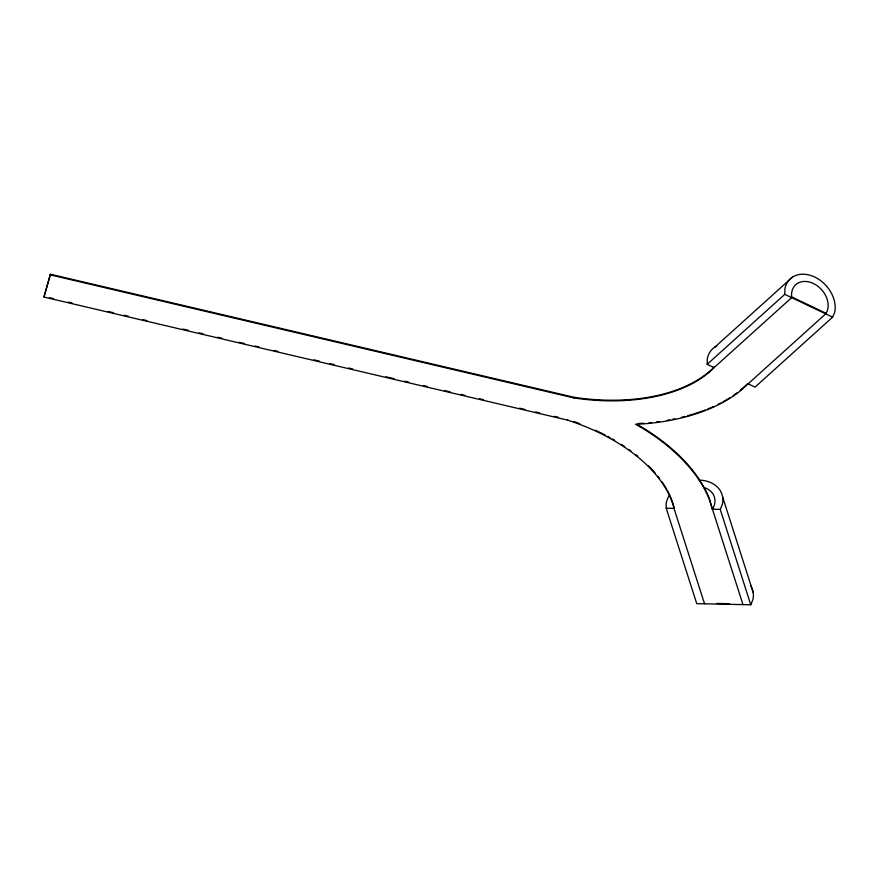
<?xml version="1.0" encoding="UTF-8"?>
<svg xmlns="http://www.w3.org/2000/svg" width="879" height="879" viewBox="0 0 879 879"><rect width="100%" height="100%" fill="white"/><g stroke="black" fill="none" stroke-linecap="round" stroke-linejoin="round"><path stroke-width="1.32" d="M750.6 585.744A29.051 22.557 -17.7 0 1 752.918 599.665L750.765 604.774L696.75 603.653L666.205 508.249L666.216 503.085A29.051 22.557 -17.7 0 1 669.018 495.866M742.964 604.609L709.276 499.349A195.731 112.82 11.9 0 0 642.461 428.205L635.528 424.26L643.692 423.865A195.731 112.82 11.9 0 0 740.085 391.067L825.711 313.847A21.008 15.822 48 0 0 813.383 283.499A21.008 15.822 48 0 0 791.682 297.618L714.078 367.609L707.166 364.324L707.298 358.731A29.051 21.887 48 0 1 716.868 345.985M707.166 364.324L784.771 294.333L784.903 288.741A29.051 21.887 48 0 1 814.745 277.061A29.051 21.887 48 0 1 834.654 312.463L832.622 317.143L755.006 387.134L748.106 383.848M43.95 297.058L50.4 274.226L573.998 397.286A155.946 89.889 11.9 0 0 714.209 366.982L714.078 367.609A155.946 89.889 11.9 0 1 573.855 397.923L50.268 274.863L43.95 297.058L567.537 420.118A155.946 89.889 11.9 0 1 674.006 508.403L704.54 603.818L704.683 603.181M50.268 274.863L50.4 274.226M567.537 420.118L567.68 419.481M573.855 397.923L573.998 397.286M699.255 480.132A29.051 22.557 -17.7 0 1 722.384 504.249L720.231 509.37L712.429 509.205L709.408 498.712A195.731 112.82 11.9 0 0 642.593 427.568L636.814 424.282M791.682 297.618L791.814 296.992L825.842 313.221L825.711 313.847M714.836 347.128L792.451 277.127M740.228 390.43L747.238 384.112M638.385 423.491L643.824 423.228M666.205 508.249L674.006 508.403L674.138 507.765A155.946 89.889 11.9 0 0 667.249 490.306M717.022 603.433L729.372 603.697M49.422 297.684L53.432 298.618M68.122 302.079L72.133 303.013M108.194 311.496L113.545 312.748M124.225 315.264L128.235 316.198M142.925 319.659L146.936 320.593M182.997 329.076L188.337 330.328M199.028 332.844L203.027 333.778M217.728 337.239L221.728 338.173M239.099 342.261L244.439 343.513M255.119 346.029L259.129 346.963M273.819 350.424L277.83 351.358M313.891 359.841L319.242 361.093M329.922 363.609L333.932 364.543M348.622 368.004L352.633 368.938M386.024 376.794L394.034 378.673M404.725 381.189L408.724 382.123M423.425 385.584L427.425 386.518M444.796 390.606L450.136 391.858M460.816 394.374L464.826 395.308M479.516 398.769L483.527 399.703M519.588 408.186L524.939 409.438M535.619 411.954L539.629 412.888M554.319 416.349L558.33 417.283M784.771 294.333L832.622 317.143M722.637 496.976L753.171 592.38M720.231 509.37L750.765 604.774M704.057 487.526A21.008 16.305 -17.7 0 1 712.429 509.205M737.272 392.704A195.731 112.82 11.9 0 1 733.13 395.638M729.878 397.747A195.731 112.82 11.9 0 1 723.032 401.758M720.648 403.032A195.731 112.82 11.9 0 1 718.209 404.263M713.66 406.428A195.731 112.82 11.9 0 1 707.749 408.977M705.31 409.933A195.731 112.82 11.9 0 1 687.642 415.745M685.159 416.415A195.731 112.82 11.9 0 1 681.401 417.36M675.006 418.8A195.731 112.82 11.9 0 1 672.402 419.338M669.776 419.832A195.731 112.82 11.9 0 1 667.128 420.316M659.173 421.557A195.731 112.82 11.9 0 1 656.657 421.898M651.57 422.502A195.731 112.82 11.9 0 1 648.999 422.766M573.866 421.568A155.946 89.889 11.9 0 1 579.964 423.799M595.292 430.216A155.946 89.889 11.9 0 1 605.4 435.16M607.686 436.369A155.946 89.889 11.9 0 1 610.059 437.654M612.399 438.973A155.946 89.889 11.9 0 1 614.707 440.302M621.431 444.422A155.946 89.889 11.9 0 1 624.683 446.554M628.892 449.455A155.946 89.889 11.9 0 1 630.935 450.938M635.891 454.707A155.946 89.889 11.9 0 1 637.791 456.245M648.482 465.848A155.946 89.889 11.9 0 1 655.305 473.188M657.91 476.341A155.946 89.889 11.9 0 1 659.558 478.462M661.887 481.67A155.946 89.889 11.9 0 1 666.645 489.218"/></g></svg>
